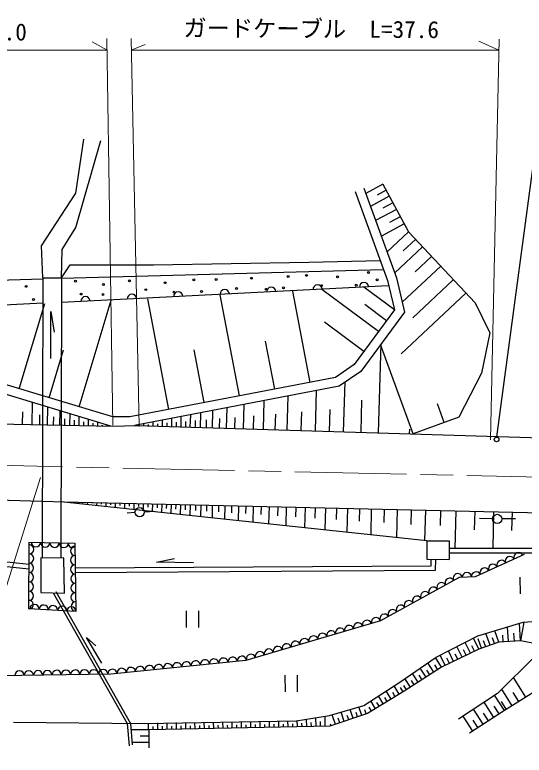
# Model space of a CAD drawing. Units: millimetres, scale not verified. Extents: x 40000 to 680000, y 20000 to 380000.
# Drawn here: x 301637 to 356410, y 239690 to 319295 of the extents above; entities that cross this region are included whole.
import ezdxf
from ezdxf.enums import TextEntityAlignment as Align

# ---------------------------------------------------------------- set-up
doc = ezdxf.new("R2010")
doc.units = ezdxf.units.MM
doc.header["$LTSCALE"] = 1000
doc.linetypes.add('CHAIN', pattern=[18.5, 12, -1.5, 3.5, -1.5])
for name, color, linetype, lineweight in [('M-BGD', 7, 'Continuous', 25), ('M-BMK', 2, 'CHAIN', 13), ('M-STR-HTXT', 7, 'Continuous', 13), ('M-STR-STRC', 7, 'Continuous', 25)]:
    doc.layers.add(name, color=color, linetype=linetype, lineweight=lineweight)
doc.styles.add('ＭＳ ゴシック', font='')
doc.styles.get('ＭＳ ゴシック').set_extended_font_data('MS Gothic')

msp = doc.modelspace()

# ---------------------------------------------------------------- linework, layer by layer
at = {"layer": 'M-BGD'}
for p, q in [((308208, 300113), (309074, 305938)), ((308208, 296414), (310884, 305780)), ((341207, 301068), (339369, 300078)), ((341207, 301068), (343962, 295952)), ((304509, 294446), (308208, 300113)), ((338222, 300304), (341728, 290712)), ((339161, 300648), (342687, 290999)), ((341554, 300424), (340588, 299904)), ((341900, 299781), (339876, 298691)), ((342282, 299072), (341218, 298500)), ((342663, 298364), (340434, 297164)), ((343083, 297584), (341912, 296953)), ((306713, 294053), (308208, 296414)), ((343503, 296804), (341049, 295482)), ((343962, 295952), (341665, 293796)), ((343962, 295952), (351125, 288317)), ((344717, 295148), (343397, 293909)), ((304658, 291025), (304509, 294446)), ((306658, 291020), (306713, 294053)), ((345471, 294343), (342488, 291545)), ((346450, 293300), (344688, 291646)), ((306658, 291020), (307579, 292400)), ((307579, 292400), (316552, 292400)), ((316552, 292400), (333238, 292715)), ((333238, 292715), (340941, 292864)), ((347430, 292256), (343305, 288386)), ((341227, 291878), (306658, 290928)), ((304657, 290873), (295418, 290619)), ((304658, 291025), (304579, 260895)), ((304658, 291025), (306658, 291020)), ((306658, 291020), (306579, 260889)), ((341728, 290712), (342473, 287561)), ((342687, 290999), (343552, 287340)), ((348784, 290812), (344434, 286731)), ((341778, 290147), (306651, 288379)), ((340761, 285246), (334650, 289766)), ((342473, 287561), (339166, 290007)), ((325793, 278328), (323719, 289182)), ((333390, 279779), (331515, 289598)), ((350138, 289368), (343171, 282832)), ((304651, 288278), (294867, 287785)), ((302115, 279084), (304882, 288265)), ((308542, 277147), (311995, 288606)), ((318195, 276876), (315924, 288765)), ((351125, 288317), (352699, 285090)), ((305493, 282354), (305493, 287392)), ((305493, 287392), (305886, 285188)), ((342473, 287561), (338124, 281682)), ((341617, 286404), (339262, 288145)), ((343552, 287340), (338828, 280952)), ((339179, 283108), (334935, 286246)), ((352699, 285090), (351833, 280761)), ((329592, 279053), (328604, 284222)), ((340733, 274349), (341026, 283923)), ((344462, 274238), (340959, 283833)), ((312168, 276054), (288488, 283192)), ((305328, 278116), (306884, 283275)), ((321994, 277602), (320908, 283288)), ((311960, 275072), (288259, 282216)), ((338124, 281682), (336106, 280298)), ((336106, 280298), (314021, 276079)), ((338828, 280952), (336499, 279355)), ((351833, 280761), (349393, 276038)), ((336993, 274463), (337156, 279806)), ((336499, 279355), (314491, 275151)), ((333959, 274556), (334092, 278889)), ((330926, 274648), (331037, 278299)), ((338863, 274406), (338968, 277845)), ((303493, 275246), (303540, 277610)), ((305148, 275214), (305185, 277114)), ((324406, 274848), (324473, 277029)), ((326219, 274792), (326298, 277382)), ((328371, 274726), (328465, 277801)), ((347820, 275464), (347084, 277480)), ((251048, 276275), (312131, 275077)), ((302464, 275266), (302490, 276593)), ((304321, 275230), (304342, 276296)), ((306479, 275188), (306509, 276716)), ((307548, 275167), (307572, 276395)), ((320510, 274967), (320550, 276270)), ((321593, 274934), (321640, 276481)), ((322879, 274894), (322935, 276731)), ((329648, 274687), (329700, 276369)), ((332443, 274602), (332504, 276598)), ((335476, 274509), (335548, 276847)), ((305813, 275201), (305830, 276058)), ((307013, 275177), (307027, 275866)), ((308048, 275157), (308059, 275701)), ((308548, 275147), (308567, 276095)), ((309048, 275137), (309056, 275541)), ((309548, 275127), (309561, 275796)), ((310548, 275108), (310555, 275496)), ((314021, 276079), (312168, 276054)), ((314034, 276081), (314028, 276111)), ((316512, 275089), (316524, 275491)), ((317511, 275058), (317531, 275686)), ((318511, 275028), (318537, 275881)), ((319011, 275012), (319025, 275495)), ((319510, 274997), (319543, 276075)), ((320010, 274982), (320028, 275577)), ((321052, 274950), (321073, 275663)), ((322236, 274914), (322262, 275760)), ((323643, 274871), (323673, 275875)), ((325312, 274820), (325349, 276013)), ((327295, 274759), (327338, 276175)), ((349393, 276038), (344455, 274235)), ((310048, 275118), (310053, 275382)), ((311047, 275098), (311050, 275222)), ((311547, 275088), (311549, 275196)), ((312131, 275077), (314726, 275143)), ((314726, 275143), (370253, 273447)), ((315013, 275135), (315014, 275167)), ((315512, 275119), (315518, 275297)), ((316012, 275104), (316017, 275249)), ((317012, 275074), (317020, 275331)), ((318011, 275043), (318022, 275413)), ((344084, 274246), (344100, 274756)), ((271929, 267911), (306941, 266934)), ((345944, 262740), (306595, 266944)), ((306941, 266934), (367092, 265553)), ((307441, 266923), (307440, 266880)), ((307941, 266911), (307940, 266869)), ((308441, 266900), (308438, 266773)), ((308940, 266888), (308938, 266804)), ((309440, 266877), (309435, 266666)), ((309940, 266865), (309937, 266739)), ((310440, 266854), (310433, 266559)), ((310940, 266842), (310936, 266674)), ((311440, 266831), (311431, 266451)), ((311940, 266819), (311935, 266608)), ((312439, 266808), (312429, 266344)), ((312939, 266796), (312934, 266543)), ((313439, 266785), (313427, 266237)), ((313939, 266773), (313932, 266478)), ((314439, 266762), (314424, 266129)), ((314939, 266751), (314931, 266413)), ((315439, 266739), (315422, 266022)), ((315939, 266728), (315930, 266348)), ((316438, 266716), (316420, 265915)), ((316938, 266705), (316929, 266283)), ((317438, 266693), (317418, 265807)), ((317938, 266682), (317927, 266218)), ((315557, 265865), (316722, 265936)), ((318438, 266670), (318416, 265700)), ((318938, 266659), (318926, 266153)), ((319438, 266647), (319413, 265593)), ((319965, 266635), (319952, 266086)), ((320492, 266623), (320466, 265480)), ((321064, 266610), (321050, 266014)), ((321635, 266597), (321607, 265357)), ((322255, 266583), (322240, 265937)), ((322875, 266568), (322844, 265224)), ((323547, 266553), (323531, 265852)), ((324220, 266538), (324186, 265080)), ((324948, 266521), (324931, 265761)), ((325677, 266504), (325641, 264923)), ((326468, 266486), (326449, 265662)), ((327258, 266468), (327219, 264754)), ((328115, 266448), (328095, 265555)), ((328972, 266428), (328930, 264570)), ((329902, 266407), (329880, 265438)), ((330831, 266386), (330785, 264370)), ((331839, 266363), (331815, 265312)), ((332847, 266339), (332797, 264154)), ((333940, 266314), (333914, 265175)), ((335033, 266289), (334978, 263919)), ((336218, 266262), (336189, 265027)), ((337403, 266235), (337344, 263665)), ((338688, 266205), (338657, 264866)), ((339973, 266176), (339909, 263389)), ((341366, 266144), (341333, 264692)), ((342760, 266112), (342690, 263090)), ((344271, 266077), (344235, 264502)), ((345782, 266043), (345707, 262766)), ((347420, 266005), (347383, 264370)), ((349059, 265967), (348966, 261909)), ((351088, 265921), (351042, 263914)), ((313728, 265753), (314559, 265804)), ((351614, 265166), (353014, 265152)), ((353117, 265874), (353026, 261905)), ((354007, 265141), (355485, 265126)), ((355101, 265829), (355056, 263866)), ((276400, 263091), (303165, 260233)), ((345944, 262740), (345936, 260752)), ((345944, 262740), (348333, 262731)), ((348333, 262731), (348325, 260743)), ((276160, 262614), (303162, 259731)), ((303132, 255439), (303181, 262592)), ((303148, 262609), (308105, 262476)), ((308105, 262476), (308189, 255123)), ((362434, 261894), (348330, 261910)), ((362607, 261394), (348328, 261410)), ((356409, 261257), (351152, 258862)), ((304446, 260895), (304446, 257170)), ((306924, 260879), (304446, 260895)), ((306991, 257120), (306924, 260879)), ((316886, 260434), (318814, 260827)), ((320861, 260355), (316886, 260434)), ((345936, 260752), (348325, 260743)), ((346399, 260064), (346415, 260750)), ((346887, 259567), (346915, 260748)), ((308135, 259832), (346399, 260064)), ((308141, 259332), (346887, 259567)), ((349422, 258796), (340971, 254138)), ((351152, 258862), (349422, 258796)), ((355952, 258839), (355967, 257039)), ((304446, 257170), (306991, 257120)), ((305772, 257132), (313734, 243110)), ((306033, 257280), (314080, 243107)), ((308189, 255123), (303132, 255439)), ((320060, 255218), (320075, 253418)), ((321425, 253429), (321410, 255229)), ((371222, 255144), (354288, 244498)), ((340971, 254138), (326466, 249879)), ((351426, 252516), (356317, 253980)), ((356056, 251977), (356407, 253986)), ((356317, 253980), (360110, 254246)), ((354705, 251909), (354616, 253471)), ((356018, 251984), (355911, 253858)), ((346935, 250220), (351426, 252516)), ((352746, 251517), (352300, 252777)), ((353689, 251851), (353259, 253065)), ((354159, 251877), (354118, 252593)), ((355362, 251946), (355312, 252805)), ((310983, 249572), (309330, 252327)), ((309330, 252327), (310353, 251461)), ((350626, 250650), (350061, 251818)), ((351526, 251085), (350952, 252273)), ((351803, 251183), (351450, 252183)), ((353689, 251851), (351526, 251085)), ((352275, 251350), (352048, 251992)), ((353217, 251684), (352999, 252302)), ((356018, 251984), (353689, 251851)), ((357348, 251751), (356018, 251984)), ((351526, 251085), (347534, 249156)), ((348825, 249780), (348280, 250908)), ((349726, 250215), (349171, 251363)), ((350176, 250433), (349896, 251012)), ((351076, 250868), (350791, 251457)), ((343043, 247559), (346935, 250220)), ((347534, 249156), (346874, 250179)), ((347925, 249345), (347389, 250453)), ((348375, 249562), (348105, 250121)), ((349275, 249997), (349000, 250566)), ((357581, 250320), (353522, 246328)), ((326466, 249879), (311960, 248415)), ((346693, 248614), (346049, 249614)), ((347114, 248885), (346788, 249391)), ((311960, 248415), (299917, 248216)), ((347534, 249156), (343508, 246561)), ((345012, 247530), (344397, 248485)), ((345853, 248072), (345223, 249050)), ((346273, 248343), (345954, 248837)), ((330686, 248292), (330701, 246492)), ((332051, 246503), (332036, 248303)), ((344172, 246988), (343571, 247920)), ((344592, 247259), (344288, 247731)), ((345433, 247801), (345121, 248284)), ((356576, 245936), (355257, 248034)), ((339150, 245030), (343043, 247559)), ((342974, 246237), (342419, 247154)), ((343401, 246496), (343120, 246961)), ((343752, 246718), (343455, 247178)), ((355107, 245013), (353991, 246789)), ((343508, 246561), (339549, 244165)), ((341262, 245202), (340741, 246064)), ((342118, 245719), (341580, 246609)), ((342546, 245978), (342273, 246430)), ((353522, 246328), (349330, 243566)), ((354288, 244498), (353230, 246135)), ((355841, 245475), (355233, 246443)), ((340407, 244684), (339902, 245519)), ((340835, 244943), (340578, 245367)), ((341690, 245461), (341425, 245898)), ((353142, 243758), (352091, 245385)), ((354486, 244623), (353966, 245450)), ((335490, 243966), (339150, 245030)), ((338010, 243644), (337685, 244604)), ((338957, 243965), (338646, 244884)), ((339431, 244125), (339279, 244574)), ((339979, 244425), (339731, 244836)), ((354288, 244498), (350528, 242069)), ((352003, 243022), (350958, 244639)), ((353715, 244128), (353187, 244944)), ((331897, 243400), (335490, 243966)), ((334024, 242770), (334004, 243732)), ((335024, 242791), (335001, 243889)), ((339549, 244165), (335524, 242801)), ((336116, 243002), (335763, 244045)), ((336590, 243162), (336416, 243674)), ((337063, 243323), (336724, 244324)), ((337537, 243483), (337370, 243974)), ((338484, 243804), (338325, 244274)), ((339551, 244166), (339540, 244185)), ((350871, 242291), (349833, 243897)), ((352572, 243390), (352048, 244201)), ((301514, 243225), (315587, 243092)), ((313734, 243110), (313948, 240714)), ((314080, 243107), (314273, 240797)), ((315587, 243092), (331897, 243400)), ((316027, 242435), (316013, 243138)), ((335524, 242801), (316061, 242402)), ((317027, 242422), (317012, 243155)), ((317527, 242432), (317520, 242798)), ((318027, 242442), (318012, 243171)), ((318527, 242453), (318520, 242816)), ((319027, 242463), (319012, 243188)), ((319527, 242473), (319520, 242835)), ((320027, 242483), (320012, 243204)), ((320527, 242494), (320519, 242853)), ((321027, 242504), (321012, 243221)), ((321527, 242514), (321519, 242872)), ((322026, 242524), (322012, 243237)), ((322526, 242535), (322519, 242890)), ((323026, 242545), (323012, 243254)), ((323526, 242555), (323519, 242909)), ((324026, 242565), (324012, 243270)), ((324526, 242576), (324519, 242927)), ((325026, 242586), (325011, 243287)), ((325526, 242596), (325519, 242946)), ((326026, 242606), (326011, 243303)), ((326525, 242617), (326518, 242964)), ((327025, 242627), (327011, 243320)), ((327525, 242637), (327518, 242982)), ((328025, 242647), (328011, 243336)), ((328525, 242658), (328518, 243001)), ((329025, 242668), (329011, 243353)), ((329525, 242678), (329518, 243019)), ((330025, 242688), (330011, 243369)), ((330525, 242699), (330518, 243038)), ((331025, 242709), (331011, 243385)), ((331524, 242719), (331518, 243056)), ((332024, 242729), (332010, 243418)), ((332524, 242740), (332516, 243118)), ((333024, 242750), (333007, 243575)), ((333524, 242760), (333515, 243207)), ((334524, 242781), (334513, 243295)), ((335642, 242841), (335577, 243035)), ((351437, 242656), (350916, 243462)), ((316061, 242402), (314139, 242402)), ((316061, 242402), (316061, 240472)), ((316528, 242412), (316520, 242779)), ((316061, 241729), (315128, 241729)), ((316061, 241057), (314251, 241057))]:
    msp.add_line(p, q, dxfattribs=at)
for centre, radius in [((333002, 291278), 100), ((339653, 291593), 100), ((308169, 290648), 100), ((313954, 290688), 100), ((317811, 290491), 100), ((320881, 290806), 100), ((323281, 290845), 100), ((327099, 290963), 100), ((331034, 291160), 100), ((336347, 291121), 100), ((340597, 290806), 100), ((302856, 290097), 100), ((311160, 290294), 100), ((315725, 289743), 100), ((325485, 289861), 100), ((328673, 289783), 100), ((330523, 289940), 100), ((334615, 290176), 100), ((338354, 290216), 100), ((308759, 289271), 100), ((311121, 289232), 100), ((318755, 289468), 100), ((321707, 289547), 100), ((303643, 288681), 100), ((353447, 273647), 250), ((315059, 265820), 500), ((353510, 265087), 500)]:
    msp.add_circle(centre, radius, dxfattribs=at)
for centre, radius, start, end in [((324214, 289263), 500, 2.88158, 182.88158), ((329208, 289514), 500, 2.88158, 182.88158), ((334202, 289765), 500, 2.88158, 182.88158), ((339196, 290017), 500, 2.88158, 182.88158), ((309233, 288509), 500, 2.88158, 182.88158), ((314227, 288760), 500, 2.88158, 182.88158), ((319221, 289011), 500, 2.88158, 182.88158), ((303176, 261826), 500, 269.60027, 89.60027), ((303914, 262589), 500, 178.46223, 358.46223), ((304914, 262562), 500, 178.46223, 358.46223), ((305913, 262535), 500, 178.46223, 358.46223), ((306913, 262508), 500, 178.46223, 358.46223), ((307801, 262418), 396, 168.83177, 321.03928), ((308114, 261669), 500, 90.64811, 270.64811), ((303169, 260827), 500, 269.60027, 89.60027), ((308126, 260669), 500, 90.64811, 270.64811), ((355791, 260976), 500, 24.49857, 204.49857), ((303162, 259827), 500, 269.60027, 89.60027), ((353971, 260147), 500, 24.49857, 204.49857), ((354881, 260561), 500, 24.49857, 204.49857), ((308137, 259669), 500, 90.64811, 270.64811), ((352151, 259317), 500, 24.49857, 204.49857), ((353061, 259732), 500, 24.49857, 204.49857), ((303155, 258827), 500, 269.60027, 89.60027), ((308148, 258669), 500, 90.64811, 270.64811), ((348397, 258230), 500, 28.86272, 208.86272), ((349265, 258717), 495, 10.61145, 209.70228), ((350251, 258827), 500, 2.2026, 182.2026), ((351243, 258908), 496, 24.08311, 187.04304), ((303148, 257827), 500, 269.60027, 89.60027), ((308160, 257669), 500, 90.64811, 270.64811), ((347521, 257748), 500, 28.86272, 208.86272), ((303141, 256827), 500, 269.60027, 89.60027), ((308171, 256669), 500, 90.64811, 270.64811), ((345769, 256782), 500, 28.86272, 208.86272), ((346645, 257265), 500, 28.86272, 208.86272), ((303179, 255878), 450, 278.36327, 95.21307), ((344894, 256300), 500, 28.86272, 208.86272), ((303743, 255401), 500, 356.42367, 176.42367), ((304741, 255339), 500, 356.42367, 176.42367), ((305739, 255277), 500, 356.42367, 176.42367), ((306737, 255214), 500, 356.42367, 176.42367), ((307712, 255174), 476, 359.41701, 178.95753), ((308182, 255669), 500, 90.64811, 270.64811), ((343142, 255334), 500, 28.86272, 208.86272), ((344018, 255817), 500, 28.86272, 208.86272), ((341390, 254370), 500, 28.72893, 208.46037), ((342266, 254851), 500, 28.86272, 208.86272), ((339511, 253709), 500, 16.36108, 196.36108), ((340471, 253991), 500, 16.36108, 196.36108), ((336633, 252864), 500, 16.36108, 196.36108), ((337592, 253146), 500, 16.36108, 196.36108), ((338552, 253428), 500, 16.36108, 196.36108), ((333754, 252019), 500, 16.36108, 196.36108), ((334714, 252301), 500, 16.36108, 196.36108), ((335673, 252582), 500, 16.36108, 196.36108), ((330876, 251174), 500, 16.36108, 196.36108), ((331835, 251456), 500, 16.36108, 196.36108), ((332795, 251737), 500, 16.36108, 196.36108), ((327997, 250329), 500, 16.36108, 196.36108), ((328957, 250611), 500, 16.36108, 196.36108), ((329916, 250892), 500, 16.36108, 196.36108), ((323079, 249538), 500, 5.76263, 185.76263), ((324074, 249638), 500, 5.76263, 185.76263), ((325069, 249738), 500, 5.76263, 185.76263), ((326063, 249841), 499, 7.58165, 185.9719), ((327038, 250047), 500, 16.36108, 196.36108), ((315120, 248734), 500, 5.76263, 185.76263), ((316115, 248835), 500, 5.76263, 185.76263), ((317110, 248935), 500, 5.76263, 185.76263), ((318105, 249036), 500, 5.76263, 185.76263), ((319099, 249136), 500, 5.76263, 185.76263), ((320094, 249236), 500, 5.76263, 185.76263), ((321089, 249337), 500, 5.76263, 185.76263), ((322084, 249437), 500, 5.76263, 185.76263), ((302137, 248253), 500, 0.94957, 180.94957), ((303137, 248269), 500, 0.94957, 180.94957), ((304137, 248286), 500, 0.94957, 180.94957), ((305137, 248302), 500, 0.94957, 180.94957), ((306137, 248319), 500, 0.94957, 180.94957), ((307136, 248336), 500, 0.94957, 180.94957), ((308136, 248352), 500, 0.94957, 180.94957), ((309136, 248369), 500, 0.94957, 180.94957), ((310136, 248385), 500, 0.94957, 180.94957), ((311136, 248402), 500, 0.94957, 180.94957), ((312135, 248433), 500, 5.72963, 182.67065), ((313130, 248533), 500, 5.76263, 185.76263), ((314125, 248634), 500, 5.76263, 185.76263)]:
    msp.add_arc(centre, radius, start, end, dxfattribs=at)
at = {"layer": 'M-BMK'}
msp.add_line((276278, 271377), (373728, 269233), dxfattribs=at)
at = {"layer": 'M-STR-HTXT'}
for p, q in [((311553, 315492), (309960, 316406)), ((312164, 275182), (311534, 316741)), ((314997, 275025), (314131, 316741)), ((314157, 315492), (315666, 316091)), ((353697, 315492), (351518, 316446)), ((352778, 273608), (353722, 316662)), ((257527, 315492), (311553, 315492)), ((314157, 315492), (353697, 315492)), ((304411, 269535), (293391, 234587))]:
    msp.add_line(p, q, dxfattribs=at)
at = {"layer": 'M-STR-STRC'}
msp.add_line((353466, 273903), (361416, 333388), dxfattribs=at)

# ---------------------------------------------------------------- texts
at = {"layer": 'M-STR-HTXT', "style": 'ＭＳ ゴシック'}
for s, p in [('ガードケーブル\u3000L=55.0', (289182, 316074)), ('ガードケーブル\u3000L=37.6', (333494, 316328))]:
    msp.add_text(s, height=1833, rotation=359.604, dxfattribs=at).set_placement(p, align=Align.BOTTOM_CENTER)

doc.saveas('drawing.dxf')
